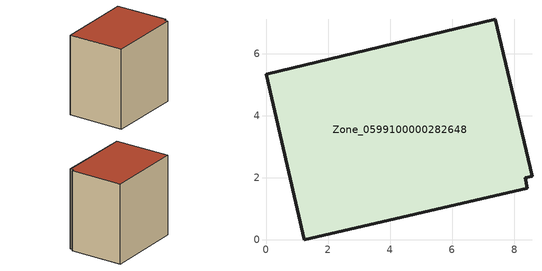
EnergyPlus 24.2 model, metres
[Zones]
Zone_0599100000282648
 floor ground (C_G): 8.57,2.06 8.35,2 8.42,1.67 1.24,0 0,5.33 7.39,7.11 z0
 wall outside (C_F): 8.57,2.06 7.39,7.11 0,5.33 1.24,0 8.42,1.67 8.35,2 8.57,2.06 z0:7.81
 roof outside (C_R): 8.35,2 8.57,2.06 7.39,7.11 0,5.33 1.24,0 8.42,1.67 z7.81
[BUILDING]
Pand.0599100000282648: North Axis=0; Terrain=City; Loads Convergence Tolerance Value=0.04; Temperature Convergence Tolerance Value=0.4; Solar Distribution=FullExterior; Maximum Number of Warmup Days=25; Minimum Number of Warmup Days=1
[Site:Location]
Rotterdam.The.Hague.AP_ZH_NLD Design_Conditions: Latitude=51.96; Longitude=4.45; Time Zone=1; Elevation=-4.5
[SITE:GROUNDTEMPERATURE:BUILDINGSURFACE]
18, 18, 18, 18, 18, 18, 18, 18, 18, 18, 18, 18
[MATERIAL] Thermal Absorptance=0.9; Solar Absorptance=0.7; Visible Absorptance=0.7
Name | Roughness | Thickness | Conductivity | Density | Specific Heat
G.TC.1946 | MediumSmooth | 0.15 | 1 | 540 | 1210
F.TC.1946 | Rough | 0.3 | 0.857143 | 1920 | 840
R.TC.1946 | MediumRough | 0.2 | 0.909091 | 1500 | 1000
[CONSTRUCTION]
C_G: G.TC.1946
C_F: F.TC.1946
C_R: R.TC.1946
[ZONE]
Zone_0599100000282648: Type=1; Multiplier=1; Ceiling Height=Autocalculate; Volume=Autocalculate; Floor Area=autocalculate; Part of Total Floor Area=Yes
[ZONEINFILTRATION:DESIGNFLOWRATE]
Infil_Zone_0599100000282648: Zone or ZoneList or Space or SpaceList=Zone_0599100000282648; Schedule=AlwaysOn; Design Flow Rate Calculation Method=Flow/Area; Flow Rate per Floor Area=0.003; Constant Term Coefficient=1; Temperature Term Coefficient=0; Velocity Term Coefficient=0; Velocity Squared Term Coefficient=0
[HVACTEMPLATE:ZONE:IDEALLOADSAIRSYSTEM]
Zone_0599100000282648: Maximum Heating Supply Air Temperature=50; Minimum Cooling Supply Air Temperature=13; Maximum Heating Supply Air Humidity Ratio=0.0156; Minimum Cooling Supply Air Humidity Ratio=0.0077; Heating Limit=NoLimit; Cooling Limit=NoLimit; Dehumidification Control Type=ConstantSensibleHeatRatio; Cooling Sensible Heat Ratio=0.7; Dehumidification Setpoint=60; Humidification Control Type=None; Humidification Setpoint=30; Outdoor Air Method=None; Outdoor Air Flow Rate per Person=0.00944; Outdoor Air Flow Rate per Zone Floor Area=0; Outdoor Air Flow Rate per Zone=0; Demand Controlled Ventilation Type=None; Outdoor Air Economizer Type=NoEconomizer; Heat Recovery Type=None; Sensible Heat Recovery Effectiveness=0.7; Latent Heat Recovery Effectiveness=0.65
[ZONECONTROL:THERMOSTAT]
ThermostatControl_Zone_0599100000282648: Zone or ZoneList=Zone_0599100000282648; Control Type Schedule=DualSetpointControlType; Control 1=Thermostat_Zone_0599100000282648; Temperature Difference Between Cutout And Setpoint=0
[THERMOSTATSETPOINT:DUALSETPOINT]
Thermostat_Zone_0599100000282648: Heating Setpoint Temperature Schedule=HeatingSetpoint_Zone_0599100000282648; Cooling Setpoint Temperature Schedule=CoolingSetpoint_Zone_0599100000282648
[SCHEDULE:COMPACT]
HeatingSetpoint_Zone_0599100000282648: Through: 12/31, For: AllDays, Until: 24:00, 21
CoolingSetpoint_Zone_0599100000282648: Through: 12/31, For: AllDays, Until: 24:00, 24
DualSetpointControlType: Through: 12/31, For: AllDays, Until: 24:00, 4
AlwaysOn: Through: 12/31, For: AllDays, Until: 24:00, 1
